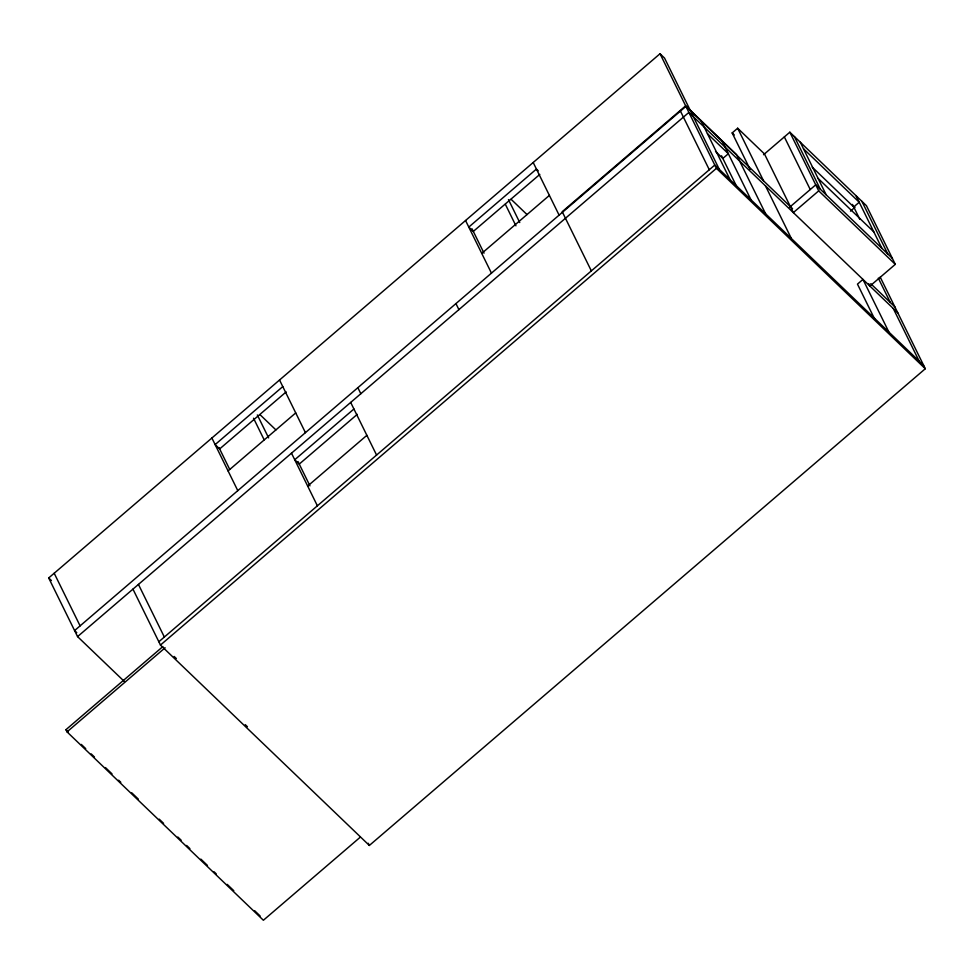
<?xml version="1.0" encoding="UTF-8"?>
<svg xmlns="http://www.w3.org/2000/svg" width="974" height="974" viewBox="0 0 974 974"><rect width="100%" height="100%" fill="white"/><g stroke="black" fill="none" stroke-linecap="round" stroke-linejoin="round"><path stroke-width="1.46" d="M124.599 681.727L77.567 636.619L48.7 577.947L660.031 53.74L664.548 58.087L719.323 169.391M282.777 386.593L215.132 444.594L219.649 448.941L286.149 391.913M539.815 174.407L473.315 231.422L468.786 227.088L536.431 169.074L538.245 170.815M228.074 470.917L295.719 412.915M481.74 253.398L549.385 195.397M77.567 636.619L688.898 112.412L897.784 312.812M353.915 409.007L294.732 459.765L299.249 464.099L357.3 414.327M307.674 486.075L366.869 435.329M750.102 169.379L732.168 132.939L737.659 128.227L764.468 153.941L793.335 212.612L818.708 190.867L789.841 132.196L763.543 154.732M158.847 641.756L714.794 165.044L923.681 365.457M880.204 277.091L925.3 368.744L369.353 845.456L160.467 645.056L716.414 168.344L660.031 53.74M360.319 837.141L263.382 920.26L67.036 731.876L65.952 729.684L162.889 646.566M67.036 731.876L165.117 647.771M789.451 207.377L815.737 184.829L892.33 258.317M850.472 211.139L855.038 207.218M789.841 132.196L866.422 205.672L895.301 264.344L869.928 286.1L868.747 283.678M803.513 148.791L859.226 202.239L853.723 206.951L812.219 167.126M818.087 178.4L873.788 231.849M818.708 190.867L895.301 264.344M732.168 132.939L734.311 134.996M792.556 208.68L685.927 106.385L74.596 630.58L76.788 632.686M870.756 283.702L894.814 306.786M707.453 133.694L728.345 153.734L722.842 158.445L715.537 151.433M716.414 168.344L925.3 368.744M511.107 199.293L527.007 214.56M259.973 414.632L275.885 429.887M174.163 656.452L176.355 658.546M245.253 724.644L247.433 726.75M48.7 577.947L51.415 580.553M65.952 729.684L68.156 731.791M81.317 744.416L85.7 748.629M91.191 753.888L94.478 757.041M105.448 767.573L112.022 773.88M118.609 780.198L120.8 782.305M131.77 792.824L138.357 799.143M159.2 819.134L163.583 823.347M177.84 837.031L181.14 840.185M186.618 845.444L189.906 848.61M200.875 859.129L207.462 865.448M214.037 871.754L216.24 873.861M227.21 884.38L233.784 890.699M254.628 910.69L260.119 915.962M861.905 201.338L887.801 253.97M855.988 195.652L881.884 248.297M852.481 204.418L859.786 219.26M878.329 278.15L890.285 302.439M893.255 308.478L919.152 361.111M800.275 142.216L826.183 194.849M794.358 136.543L820.266 189.175M888.872 332.049L862.964 279.416L857.473 284.128L874.737 319.216M784.338 136.908L810.246 189.54M737.659 128.227L763.567 180.86M765.491 185.888L791.387 238.533M765.625 213.817L736.49 154.598L685.659 105.837L562.205 211.687L591.352 270.906M721.868 140.573L751.003 199.792M721.551 155.816L736.904 187.008M700.976 120.532L730.11 179.752M680.169 110.549L709.303 169.768M533.192 162.5L559.1 215.132M508.465 199.609L519.751 222.559M505.323 204.223L515.94 225.822M472.025 228.793L484.029 253.191M465.548 220.501L491.456 273.146M455.942 303.596L458.912 309.622M357.86 387.701L360.83 393.727M350.677 402.432L376.585 455.065M279.538 380.006L305.434 432.651M298.007 461.566L309.963 485.868M291.494 453.178L317.39 505.823M257.331 414.948L268.617 437.886M253.532 418.211L264.149 439.81M219.077 447.76L229.694 469.346M211.894 438.02L237.79 490.653M368.282 843.265L369.353 845.456M138.442 584.412L164.35 637.045M132.951 589.124L160.467 645.056M54.191 573.236L80.099 625.868"/></g></svg>
